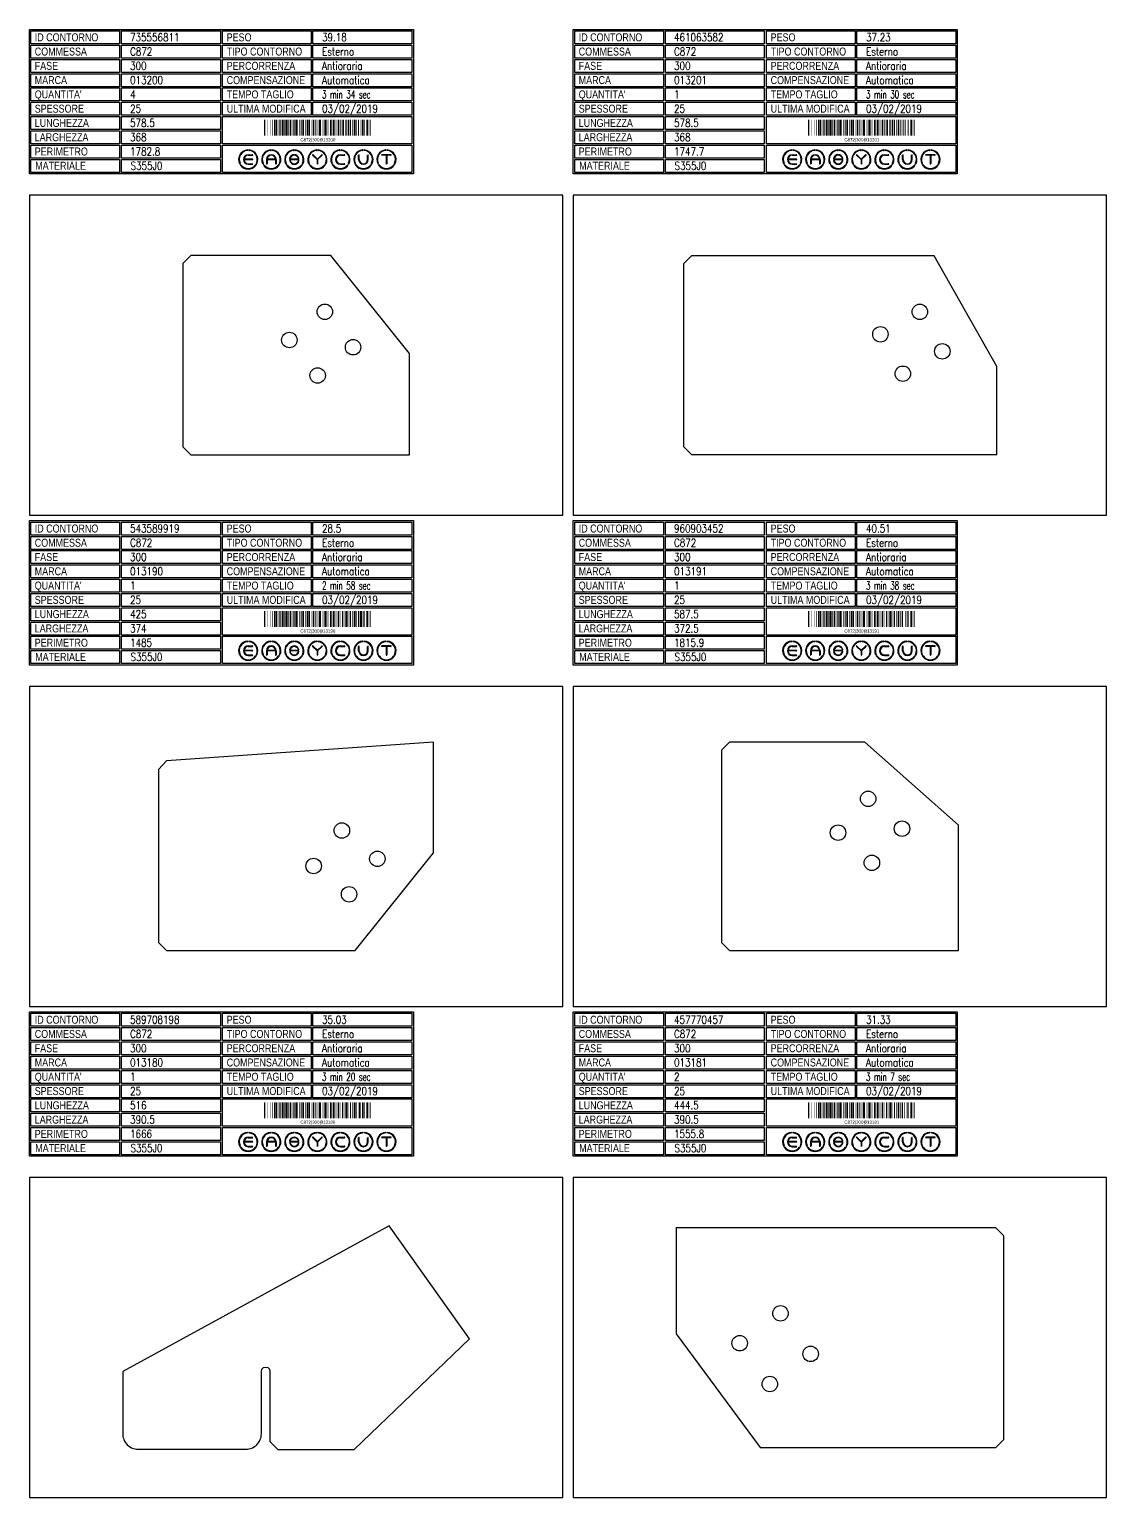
# Model space of a CAD drawing. Header units: millimetres. Extents: x 10000 to 53102, y 10000 to 35064.
# Drawn here: x 13060 to 15080, y 23412 to 26165 of the extents above; entities that cross this region are included whole.
import ezdxf
from ezdxf.enums import TextEntityAlignment as Align

# ---------------------------------------------------------------- set-up
doc = ezdxf.new("R2010")
doc.units = ezdxf.units.MM
doc.styles.add('EasyCutStyle', font='romans.shx', dxfattribs={"width": 0.8})
doc.styles.add('EasyCutStyle1', font='arial.ttf', dxfattribs={"width": 0.8})

# ---------------------------------------------------------------- blocks, each defined once
blk = doc.blocks.new('BlockShape01')
at = {"color": 253}
blk.add_lwpolyline([(0, 0), (720, 0), (720, -271), (0, -271)], close=True, dxfattribs=at)
at = {"color": 2}
for points in [[(3, -2.9), (169.3, -2.9), (169.3, -27.3), (3, -27.3)], [(3, -2.9), (169.3, -2.9), (169.3, -27.3), (3, -27.3)], [(361.9, -2.9), (528.3, -2.9), (528.3, -27.3), (361.9, -27.3)], [(3, -29.6), (169.3, -29.6), (169.3, -54), (3, -54)], [(361.9, -29.6), (528.3, -29.6), (528.3, -54), (361.9, -54)], [(3, -56.4), (169.3, -56.4), (169.3, -80.8), (3, -80.8)], [(361.9, -56.4), (528.3, -56.4), (528.3, -80.8), (361.9, -80.8)], [(3, -83.1), (169.3, -83.1), (169.3, -107.6), (3, -107.6)], [(3, -109.9), (169.3, -109.9), (169.3, -134.3), (3, -134.3)], [(361.9, -83.1), (528.3, -83.1), (528.3, -107.6), (361.9, -107.6)], [(361.9, -109.9), (528.3, -109.9), (528.3, -134.3), (361.9, -134.3)], [(3, -136.7), (169.3, -136.7), (169.3, -161.1), (3, -161.1)], [(361.9, -136.7), (528.3, -136.7), (528.3, -161.1), (361.9, -161.1)], [(3, -163.4), (169.3, -163.4), (169.3, -187.9), (3, -187.9)], [(3, -190.2), (169.3, -190.2), (169.3, -214.6), (3, -214.6)], [(3, -217), (169.3, -217), (169.3, -241.4), (3, -241.4)], [(3, -243.7), (169.3, -243.7), (169.3, -268.1), (3, -268.1)]]:
    blk.add_lwpolyline(points, close=True, dxfattribs=at)
at = {"color": 1}
for points in [[(172.7, -2.9), (358.1, -2.9), (358.1, -27.3), (172.7, -27.3)], [(531.6, -2.9), (717, -2.9), (717, -27.3), (531.6, -27.3)], [(172.7, -29.6), (358.1, -29.6), (358.1, -54), (172.7, -54)], [(531.6, -29.6), (717, -29.6), (717, -54), (531.6, -54)], [(172.7, -56.4), (358.1, -56.4), (358.1, -80.8), (172.7, -80.8)], [(531.6, -56.4), (717, -56.4), (717, -80.8), (531.6, -80.8)], [(172.7, -83.1), (358.1, -83.1), (358.1, -107.6), (172.7, -107.6)], [(172.7, -109.9), (358.1, -109.9), (358.1, -134.3), (172.7, -134.3)], [(531.6, -83.1), (717, -83.1), (717, -107.6), (531.6, -107.6)], [(531.6, -109.9), (717, -109.9), (717, -134.3), (531.6, -134.3)], [(172.7, -136.7), (358.1, -136.7), (358.1, -161.1), (172.7, -161.1)], [(531.6, -136.7), (717, -136.7), (717, -161.1), (531.6, -161.1)], [(172.7, -163.4), (358.1, -163.4), (358.1, -187.9), (172.7, -187.9)], [(361.9, -163.4), (717, -163.4), (717, -214.6), (361.9, -214.6)], [(172.7, -190.2), (358.1, -190.2), (358.1, -214.6), (172.7, -214.6)], [(172.7, -217), (358.1, -217), (358.1, -241.4), (172.7, -241.4)], [(361.9, -217), (717, -217), (717, -268.1), (361.9, -268.1)], [(172.7, -243.7), (358.1, -243.7), (358.1, -268.1), (172.7, -268.1)]]:
    blk.add_lwpolyline(points, close=True, dxfattribs=at)
at = {"color": 161, "style": 'EasyCutStyle1', "width": 0.8}
for s, p in [('ID CONTORNO', (10.1, -22.4)), ('PESO', (370, -22.4)), ('COMMESSA', (10.1, -49.1)), ('TIPO CONTORNO', (370, -49.1)), ('FASE', (10.1, -75.9)), ('PERCORRENZA', (370, -75.9)), ('MARCA', (10.1, -102.6)), ('COMPENSAZIONE', (370, -102.6)), ("QUANTITA'", (10.1, -129.4)), ('TEMPO TAGLIO', (370, -129.4)), ('SPESSORE', (10.1, -156.2)), ('ULTIMA MODIFICA', (370, -156.2)), ('LUNGHEZZA', (10.1, -182.9)), ('LARGHEZZA', (10.1, -209.7)), ('PERIMETRO', (10.1, -236.5)), ('MATERIALE', (11, -263.2))]:
    blk.add_text(s, height=15, dxfattribs=at).set_placement(p)
at = {"style": 'EasyCutStyle'}
for tag, p, width in [('IDSHAPE', (188.9, -22.4), 0.8), ('WEIGTHSHAPE', (548.8, -22.4), 0.8), ('ORDERSHAPE', (188.9, -49.1), 0.8), ('TYPESHAPE', (548.8, -49.1), 0.8), ('PHASESHAPE', (188.9, -75.9), 0.8), ('JOUSHAPE', (548.8, -75.9), 0.8), ('MKSHAPE', (188.9, -102.6), 0.8), ('COMPSHAPE', (548.8, -102.6), 0.8), ('QTASHAPE', (188.9, -129.4), 0.8), ('TIMECUTSHAPE', (548.8, -129.4), 0.65), ('TKSHAPE', (188.9, -156.2), 0.8), ('LASTMODIFYSHAPE', (548.8, -156.2), 0.8), ('LENGTHSHAPE', (188.9, -182.9), 0.8), ('HEIGHTSHAPE', (188.9, -209.7), 0.8), ('PERIMETERSHAPE', (188.9, -236.5), 0.8), ('MATSHAPE', (189.8, -263.2), 0.8)]:
    blk.add_attdef(tag, p, '', height=15, dxfattribs=dict(at, width=width))
blk = doc.blocks.new('Logo')
for color, points in [(140, [(-144.9, -7.2, -1), (-145.9, -7.6, -0.520567), (-131.2, 17.9, -1), (-131.1, 16.9, 0.520567)]), (256, [(-121.7, 0.5), (-137.5, 0.5, -0.394366), (-129.6, 7.9), (-121.7, 7.9, 1), (-121.7, 9), (-129.6, 9, 1), (-129.6, -9), (-121.7, -9, 1), (-121.7, -7.9), (-129.6, -7.9, -0.394366), (-137.5, -0.5), (-121.7, -0.5, 1)]), (140, [(-114.3, -7.2, 1), (-113.3, -7.6, 0.520567), (-128, 17.9, 0.916853), (-128.2, 16.9, 0.043377), (-128.1, 16.9, -0.520567)]), (140, [(-101.7, -7.2, -1), (-102.7, -7.6, -0.520567), (-88, 17.9, -1), (-87.9, 16.9, 0.520567)]), (140, [(-71.1, -7.2, 1), (-70.1, -7.6, 0.520567), (-84.8, 17.9, 1), (-84.9, 16.9, -0.520567)]), (140, [(-58.5, -7.2, -1), (-59.5, -7.6, -0.520567), (-44.8, 17.9, -1), (-44.7, 16.9, 0.520567)]), (256, [(-36.6, -0.5, -0.486114), (-35.5, -1.9, -0.776377), (-50.9, -2, 1), (-51.9, -2.3, 0.776377), (-34.5, -2.1, 0.486114), (-36.6, 0.5), (-49.8, 0.5, -0.486114), (-50.9, 1.9, -0.776377), (-35.5, 2, 1), (-34.5, 2.3, 0.776377), (-51.9, 2.1, 0.486114), (-49.8, -0.5)]), (140, [(-27.9, -7.2, 1), (-26.9, -7.6, 0.520567), (-41.6, 17.9, 1), (-41.7, 16.9, -0.520567)]), (140, [(-15.3, -7.2, -1), (-16.3, -7.6, -0.520567), (-1.6, 17.9, -1), (-1.5, 16.9, 0.520567)]), (256, [(0, 0.8), (-8.1, 8.8, 1), (-8.8, 8.1), (-0.5, -0.2), (-0.5, -7.9, 1), (0.5, -7.9), (0.5, -0.2), (8.8, 8.1, 1), (8.1, 8.8)]), (140, [(15.3, -7.2, 1), (16.3, -7.6, 0.520567), (1.6, 17.9, 1), (1.5, 16.9, -0.520567)]), (140, [(27.9, -7.2, -1), (26.9, -7.6, -0.520567), (41.6, 17.9, -1), (41.7, 16.9, 0.520567)]), (256, [(43.2, -9), (51.1, -9, 1), (51.1, -7.9), (43.2, -7.9, -1), (43.2, 7.9), (51.1, 7.9, 1), (51.1, 9), (43.2, 9, 1)]), (140, [(58.5, -7.2, 1), (59.5, -7.6, 0.520567), (44.8, 17.9, 1), (44.7, 16.9, -0.520567)]), (140, [(71.1, -7.2, -1), (70.1, -7.6, -0.520567), (84.8, 17.9, -1), (84.9, 16.9, 0.520567)]), (256, [(78.5, 0), (78.5, 7.9, 1), (77.4, 7.9), (77.4, 0, 1), (95.4, 0), (95.4, 7.9, 1), (94.3, 7.9), (94.3, 0, -1)]), (140, [(101.7, -7.2, 1), (102.7, -7.6, 0.520567), (88, 17.9, 1), (87.9, 16.9, -0.520567)]), (140, [(114.3, -7.2, -1), (113.3, -7.6, -0.520567), (128, 17.9, -1), (128.1, 16.9, 0.520567)]), (256, [(121.1, 9, 1), (121.1, 7.9), (129.1, 7.9), (129.1, -7.9, 1), (130.1, -7.9), (130.1, 7.9), (138.1, 7.9, 1), (138.1, 9)]), (140, [(144.9, -7.2, 1), (145.9, -7.6, 0.520567), (131.2, 17.9, 1), (131.1, 16.9, -0.520567)]), (140, [(-114.9, -10.3, 1), (-115.7, -9.7, -0.520567), (-143.5, -9.7, 1), (-144.3, -10.3, 0.520567)]), (140, [(-71.7, -10.3, 1), (-72.5, -9.7, -0.520567), (-100.3, -9.7, 1), (-101.1, -10.3, 0.520567)]), (140, [(-28.5, -10.3, 1), (-29.3, -9.7, -0.520567), (-57.1, -9.7, 1), (-57.9, -10.3, 0.520567)]), (140, [(14.7, -10.3, 1), (13.9, -9.7, -0.520567), (-13.9, -9.7, 1), (-14.7, -10.3, 0.520567)]), (140, [(57.9, -10.3, 1), (57.1, -9.7, -0.520567), (29.3, -9.7, 1), (28.5, -10.3, 0.520567)]), (140, [(101.1, -10.3, 1), (100.3, -9.7, -0.520567), (72.5, -9.7, 1), (71.7, -10.3, 0.520567)]), (140, [(144.3, -10.3, 1), (143.5, -9.7, -0.520567), (115.7, -9.7, 1), (114.9, -10.3, 0.520567)])]:
    blk.add_hatch(color=color).paths.add_polyline_path(points)
h = blk.add_hatch(color=256)
h.paths.add_polyline_path([(-78.5, -0.5), (-78.5, -7.9, 1), (-77.4, -7.9), (-77.4, 0, 1), (-95.4, 0), (-95.4, -7.9, 1), (-94.3, -7.9), (-94.3, -0.5)])
h.paths.add_polyline_path([(-94.3, 0.5, -0.933992), (-78.5, 0.5)], flags=16)
for p, q in [((-121.7, 0.5), (-137.5, 0.5)), ((-129.6, 9), (-121.7, 9)), ((-129.6, 7.9), (-121.7, 7.9)), ((-95.4, 0), (-95.4, -7.9)), ((-78.5, 0.5), (-94.3, 0.5)), ((-77.4, 0), (-77.4, -7.9)), ((-36.6, 0.5), (-49.8, 0.5)), ((-0.5, -0.2), (-8.8, 8.1)), ((0, 0.8), (-8.1, 8.8)), ((0, 0.8), (8.1, 8.8)), ((0.5, -0.2), (8.8, 8.1)), ((43.2, 9), (51.1, 9)), ((43.2, 7.9), (51.1, 7.9)), ((77.4, 0), (77.4, 7.9)), ((78.5, 0), (78.5, 7.9)), ((94.3, 0), (94.3, 7.9)), ((95.4, 0), (95.4, 7.9)), ((138.1, 9), (121.1, 9)), ((129.1, 7.9), (121.1, 7.9)), ((129.1, 7.9), (129.1, -7.9)), ((130.1, 7.9), (130.1, -7.9)), ((138.1, 7.9), (130.1, 7.9)), ((-121.7, -0.5), (-137.5, -0.5)), ((-129.6, -7.9), (-121.7, -7.9)), ((-129.6, -9), (-121.7, -9)), ((-94.3, -0.5), (-94.3, -7.9)), ((-78.5, -0.5), (-94.3, -0.5)), ((-78.5, -0.5), (-78.5, -7.9)), ((-36.6, -0.5), (-49.8, -0.5)), ((-0.5, -0.2), (-0.5, -7.9)), ((0.5, -0.2), (0.5, -7.9)), ((43.2, -7.9), (51.1, -7.9)), ((43.2, -9), (51.1, -9))]:
    blk.add_line(p, q)
at = {"color": 140}
for centre, radius, start, end in [((-129.6, 0), 18, 95, 205), ((-129.6, 0), 16.9, 95, 205), ((-131.1, 17.4), 0.54, 275, 95), ((-128.1, 17.4), 0.54, 85, 265), ((-129.6, 0), 16.9, 335, 85), ((-129.6, 0), 18, 335, 85), ((-86.4, 0), 18, 95, 205), ((-86.4, 0), 16.9, 95, 205), ((-87.9, 17.4), 0.54, 275, 95), ((-84.9, 17.4), 0.54, 85, 265), ((-86.4, 0), 16.9, 335, 85), ((-86.4, 0), 18, 335, 85), ((-43.2, 0), 18, 95, 205), ((-43.2, 0), 16.9, 95, 205), ((-44.7, 17.4), 0.54, 275, 95), ((-41.7, 17.4), 0.54, 85, 265), ((-43.2, 0), 16.9, 335, 85), ((-43.2, 0), 18, 335, 85), ((0, 0), 18, 95, 205), ((0, 0), 16.9, 95, 205), ((-1.5, 17.4), 0.54, 275, 95), ((1.5, 17.4), 0.54, 85, 265), ((0, 0), 16.9, 335, 85), ((0, 0), 18, 335, 85), ((43.2, 0), 18, 95, 205), ((43.2, 0), 16.9, 95, 205), ((41.7, 17.4), 0.54, 275, 95), ((44.7, 17.4), 0.54, 85, 265), ((43.2, 0), 16.9, 335, 85), ((43.2, 0), 18, 335, 85), ((86.4, 0), 18, 95, 205), ((86.4, 0), 16.9, 95, 205), ((84.9, 17.4), 0.54, 275, 95), ((87.9, 17.4), 0.54, 85, 265), ((86.4, 0), 16.9, 335, 85), ((86.4, 0), 18, 335, 85), ((129.6, 0), 18, 95, 205), ((129.6, 0), 16.9, 95, 205), ((128.1, 17.4), 0.54, 275, 95), ((131.1, 17.4), 0.54, 85, 265), ((129.6, 0), 16.9, 335, 85), ((129.6, 0), 18, 335, 85), ((-145.4, -7.4), 0.54, 205, 25), ((-143.9, -10), 0.54, 35, 215), ((-129.6, 0), 18, 215, 325), ((-129.6, 0), 16.9, 215, 325), ((-115.3, -10), 0.54, 325, 145), ((-113.8, -7.4), 0.54, 155, 335), ((-102.2, -7.4), 0.54, 205, 25), ((-100.7, -10), 0.54, 35, 215), ((-86.4, 0), 18, 215, 325), ((-86.4, 0), 16.9, 215, 325), ((-72.1, -10), 0.54, 325, 145), ((-70.6, -7.4), 0.54, 155, 335), ((-59, -7.4), 0.54, 205, 25), ((-57.5, -10), 0.54, 35, 215), ((-43.2, 0), 18, 215, 325), ((-43.2, 0), 16.9, 215, 325), ((-28.9, -10), 0.54, 325, 145), ((-27.4, -7.4), 0.54, 155, 335), ((-15.8, -7.4), 0.54, 205, 25), ((-14.3, -10), 0.54, 35, 215), ((0, 0), 18, 215, 325), ((0, 0), 16.9, 215, 325), ((14.3, -10), 0.54, 325, 145), ((15.8, -7.4), 0.54, 155, 335), ((27.4, -7.4), 0.54, 205, 25), ((28.9, -10), 0.54, 35, 215), ((43.2, 0), 18, 215, 325), ((43.2, 0), 16.9, 215, 325), ((57.5, -10), 0.54, 325, 145), ((59, -7.4), 0.54, 155, 335), ((70.6, -7.4), 0.54, 205, 25), ((72.1, -10), 0.54, 35, 215), ((86.4, 0), 18, 215, 325), ((86.4, 0), 16.9, 215, 325), ((100.7, -10), 0.54, 325, 145), ((102.2, -7.4), 0.54, 155, 335), ((113.8, -7.4), 0.54, 205, 25), ((115.3, -10), 0.54, 35, 215), ((129.6, 0), 18, 215, 325), ((129.6, 0), 16.9, 215, 325), ((143.9, -10), 0.54, 325, 145), ((145.4, -7.4), 0.54, 155, 335)]:
    blk.add_arc(centre, radius, start, end, dxfattribs=at)
for centre, radius, start, end in [((-129.6, 0), 9, 90, 270), ((-129.6, 0), 7.92, 90, 176.0904), ((-121.7, 8.5), 0.54, 270, 90), ((-121.7, 0), 0.54, 270, 90), ((-86.4, 0), 9, 0, 180), ((-86.4, 0), 7.92, 3.9096, 176.0904), ((-49.8, 1.6), 2.16, 166.2998, 270), ((-43.2, 0), 9, 15, 166.2998), ((-43.2, 0), 7.92, 15, 166.2998), ((-49.8, 1.6), 1.08, 166.2998, 270), ((-36.6, -1.6), 2.16, 346.2998, 90), ((-35, 2.2), 0.54, 195, 15), ((-8.5, 8.5), 0.54, 45, 225), ((8.5, 8.5), 0.54, 315, 135), ((43.2, 0), 9, 90, 270), ((43.2, 0), 7.92, 90, 270), ((51.1, 8.5), 0.54, 270, 90), ((77.9, 7.9), 0.54, 0, 180), ((86.4, 0), 9, 180, 0), ((86.4, 0), 7.92, 180, 0), ((94.9, 7.9), 0.54, 0, 180), ((121.1, 8.5), 0.54, 90, 270), ((138.1, 8.5), 0.54, 270, 90), ((-129.6, 0), 7.92, 183.9096, 270), ((-121.7, -8.5), 0.54, 270, 90), ((-94.9, -7.9), 0.54, 180, 0), ((-77.9, -7.9), 0.54, 180, 0), ((-51.4, -2.2), 0.54, 15, 195), ((-43.2, 0), 9, 195, 346.2998), ((-43.2, 0), 7.92, 195, 346.2998), ((-36.6, -1.6), 1.08, 346.2998, 90), ((0, -7.9), 0.54, 180, 0), ((51.1, -8.5), 0.54, 270, 90), ((129.6, -7.9), 0.54, 180, 0)]:
    blk.add_arc(centre, radius, start, end)
blk = doc.blocks.new('589708198_128', base_point=(298, -324.75))
at = {"linetype": 'Continuous'}
for points, const_width in [([(299, -324.75), (299, -294.75)], 2), ([(301.5, -324.75), (301.5, -294.75)], 1), ([(304.5, -324.75), (304.5, -294.75)], 1), ([(309.5, -324.75), (309.5, -294.75)], 1), ([(313.5, -324.75), (313.5, -294.75)], 1), ([(318, -324.75), (318, -294.75)], 2), ([(321.5, -324.75), (321.5, -294.75)], 3), ([(324.5, -324.75), (324.5, -294.75)], 1), ([(328, -324.75), (328, -294.75)], 2), ([(332.5, -324.75), (332.5, -294.75)], 3), ([(336, -324.75), (336, -294.75)], 2), ([(339.5, -324.75), (339.5, -294.75)], 3), ([(343, -324.75), (343, -294.75)], 2), ([(347.5, -324.75), (347.5, -294.75)], 3), ([(351.5, -324.75), (351.5, -294.75)], 1), ([(353.5, -324.75), (353.5, -294.75)], 1), ([(355.5, -324.75), (355.5, -294.75)], 1), ([(359, -324.75), (359, -294.75)], 4), ([(365, -324.75), (365, -294.75)], 2), ([(368.5, -324.75), (368.5, -294.75)], 1), ([(371.5, -324.75), (371.5, -294.75)], 3), ([(375.5, -324.75), (375.5, -294.75)], 1), ([(379.5, -324.75), (379.5, -294.75)], 3), ([(383, -324.75), (383, -294.75)], 2), ([(386.5, -324.75), (386.5, -294.75)], 1), ([(390.5, -324.75), (390.5, -294.75)], 3), ([(394, -324.75), (394, -294.75)], 2), ([(397.5, -324.75), (397.5, -294.75)], 1), ([(399.5, -324.75), (399.5, -294.75)], 1), ([(403, -324.75), (403, -294.75)], 4), ([(408.5, -324.75), (408.5, -294.75)], 1), ([(412.5, -324.75), (412.5, -294.75)], 3), ([(416, -324.75), (416, -294.75)], 2), ([(419.5, -324.75), (419.5, -294.75)], 1), ([(423.5, -324.75), (423.5, -294.75)], 3), ([(428, -324.75), (428, -294.75)], 2), ([(431, -324.75), (431, -294.75)], 2), ([(434.5, -324.75), (434.5, -294.75)], 1), ([(437.5, -324.75), (437.5, -294.75)], 3), ([(441.5, -324.75), (441.5, -294.75)], 1), ([(445.5, -324.75), (445.5, -294.75)], 3), ([(450, -324.75), (450, -294.75)], 2), ([(453.5, -324.75), (453.5, -294.75)], 3), ([(456.5, -324.75), (456.5, -294.75)], 1), ([(460, -324.75), (460, -294.75)], 2), ([(463.5, -324.75), (463.5, -294.75)], 1), ([(467.5, -324.75), (467.5, -294.75)], 3), ([(471, -324.75), (471, -294.75)], 2), ([(474.5, -324.75), (474.5, -294.75)], 1), ([(477.5, -324.75), (477.5, -294.75)], 3), ([(483, -324.75), (483, -294.75)], 2), ([(486, -324.75), (486, -294.75)], 2), ([(491.5, -324.75), (491.5, -294.75)], 3), ([(494.5, -324.75), (494.5, -294.75)], 1), ([(497, -324.75), (497, -294.75)], 2)]:
    blk.add_lwpolyline(points, dxfattribs=dict(at, const_width=const_width))
blk.add_text('C872|300|013180', height=6).set_placement((399, -335.25), align=Align.CENTER)
blk = doc.blocks.new('457770457_128', base_point=(262.25, -324.75))
at = {"linetype": 'Continuous'}
for points, const_width in [([(263.25, -324.75), (263.25, -294.75)], 2), ([(265.75, -324.75), (265.75, -294.75)], 1), ([(268.75, -324.75), (268.75, -294.75)], 1), ([(273.75, -324.75), (273.75, -294.75)], 1), ([(277.75, -324.75), (277.75, -294.75)], 1), ([(282.25, -324.75), (282.25, -294.75)], 2), ([(285.75, -324.75), (285.75, -294.75)], 3), ([(288.75, -324.75), (288.75, -294.75)], 1), ([(292.25, -324.75), (292.25, -294.75)], 2), ([(296.75, -324.75), (296.75, -294.75)], 3), ([(300.25, -324.75), (300.25, -294.75)], 2), ([(303.75, -324.75), (303.75, -294.75)], 3), ([(307.25, -324.75), (307.25, -294.75)], 2), ([(311.75, -324.75), (311.75, -294.75)], 3), ([(315.75, -324.75), (315.75, -294.75)], 1), ([(317.75, -324.75), (317.75, -294.75)], 1), ([(319.75, -324.75), (319.75, -294.75)], 1), ([(323.25, -324.75), (323.25, -294.75)], 4), ([(329.25, -324.75), (329.25, -294.75)], 2), ([(332.75, -324.75), (332.75, -294.75)], 1), ([(335.75, -324.75), (335.75, -294.75)], 3), ([(339.75, -324.75), (339.75, -294.75)], 1), ([(343.75, -324.75), (343.75, -294.75)], 3), ([(347.25, -324.75), (347.25, -294.75)], 2), ([(350.75, -324.75), (350.75, -294.75)], 1), ([(354.75, -324.75), (354.75, -294.75)], 3), ([(358.25, -324.75), (358.25, -294.75)], 2), ([(361.75, -324.75), (361.75, -294.75)], 1), ([(363.75, -324.75), (363.75, -294.75)], 1), ([(367.25, -324.75), (367.25, -294.75)], 4), ([(372.75, -324.75), (372.75, -294.75)], 1), ([(376.75, -324.75), (376.75, -294.75)], 3), ([(380.25, -324.75), (380.25, -294.75)], 2), ([(383.75, -324.75), (383.75, -294.75)], 1), ([(387.75, -324.75), (387.75, -294.75)], 3), ([(392.25, -324.75), (392.25, -294.75)], 2), ([(395.25, -324.75), (395.25, -294.75)], 2), ([(398.75, -324.75), (398.75, -294.75)], 1), ([(401.75, -324.75), (401.75, -294.75)], 3), ([(405.75, -324.75), (405.75, -294.75)], 1), ([(409.75, -324.75), (409.75, -294.75)], 3), ([(414.25, -324.75), (414.25, -294.75)], 2), ([(417.75, -324.75), (417.75, -294.75)], 3), ([(420.75, -324.75), (420.75, -294.75)], 1), ([(424.25, -324.75), (424.25, -294.75)], 2), ([(427.75, -324.75), (427.75, -294.75)], 1), ([(431.75, -324.75), (431.75, -294.75)], 3), ([(436.25, -324.75), (436.25, -294.75)], 2), ([(439.25, -324.75), (439.25, -294.75)], 2), ([(442.75, -324.75), (442.75, -294.75)], 1), ([(447.75, -324.75), (447.75, -294.75)], 1), ([(450.25, -324.75), (450.25, -294.75)], 2), ([(455.75, -324.75), (455.75, -294.75)], 3), ([(458.75, -324.75), (458.75, -294.75)], 1), ([(461.25, -324.75), (461.25, -294.75)], 2)]:
    blk.add_lwpolyline(points, dxfattribs=dict(at, const_width=const_width))
blk.add_text('C872|300|013181', height=6).set_placement((363.25, -335.25), align=Align.CENTER)
blk = doc.blocks.new('543589919_128', base_point=(252.5, -333))
at = {"linetype": 'Continuous'}
for points, const_width in [([(253.5, -333), (253.5, -303)], 2), ([(256, -333), (256, -303)], 1), ([(259, -333), (259, -303)], 1), ([(264, -333), (264, -303)], 1), ([(268, -333), (268, -303)], 1), ([(272.5, -333), (272.5, -303)], 2), ([(276, -333), (276, -303)], 3), ([(279, -333), (279, -303)], 1), ([(282.5, -333), (282.5, -303)], 2), ([(287, -333), (287, -303)], 3), ([(290.5, -333), (290.5, -303)], 2), ([(294, -333), (294, -303)], 3), ([(297.5, -333), (297.5, -303)], 2), ([(302, -333), (302, -303)], 3), ([(306, -333), (306, -303)], 1), ([(308, -333), (308, -303)], 1), ([(310, -333), (310, -303)], 1), ([(313.5, -333), (313.5, -303)], 4), ([(319.5, -333), (319.5, -303)], 2), ([(323, -333), (323, -303)], 1), ([(326, -333), (326, -303)], 3), ([(330, -333), (330, -303)], 1), ([(334, -333), (334, -303)], 3), ([(337.5, -333), (337.5, -303)], 2), ([(341, -333), (341, -303)], 1), ([(345, -333), (345, -303)], 3), ([(348.5, -333), (348.5, -303)], 2), ([(352, -333), (352, -303)], 1), ([(354, -333), (354, -303)], 1), ([(357.5, -333), (357.5, -303)], 4), ([(363, -333), (363, -303)], 1), ([(367, -333), (367, -303)], 3), ([(370.5, -333), (370.5, -303)], 2), ([(374, -333), (374, -303)], 1), ([(378, -333), (378, -303)], 3), ([(382.5, -333), (382.5, -303)], 2), ([(385.5, -333), (385.5, -303)], 2), ([(389, -333), (389, -303)], 1), ([(392, -333), (392, -303)], 3), ([(396, -333), (396, -303)], 1), ([(400, -333), (400, -303)], 3), ([(404.5, -333), (404.5, -303)], 2), ([(408, -333), (408, -303)], 3), ([(412, -333), (412, -303)], 1), ([(414.5, -333), (414.5, -303)], 2), ([(418, -333), (418, -303)], 1), ([(422, -333), (422, -303)], 3), ([(425.5, -333), (425.5, -303)], 2), ([(430, -333), (430, -303)], 3), ([(434.5, -333), (434.5, -303)], 4), ([(438, -333), (438, -303)], 1), ([(440.5, -333), (440.5, -303)], 2), ([(446, -333), (446, -303)], 3), ([(449, -333), (449, -303)], 1), ([(451.5, -333), (451.5, -303)], 2)]:
    blk.add_lwpolyline(points, dxfattribs=dict(at, const_width=const_width))
blk.add_text('C872|300|013190', height=6).set_placement((353.5, -343.5), align=Align.CENTER)
blk = doc.blocks.new('960903452_128', base_point=(333.75, -333.75))
at = {"linetype": 'Continuous'}
for points, const_width in [([(334.75, -333.75), (334.75, -303.75)], 2), ([(353.75, -333.75), (353.75, -303.75)], 2), ([(357.25, -333.75), (357.25, -303.75)], 3), ([(363.75, -333.75), (363.75, -303.75)], 2), ([(368.25, -333.75), (368.25, -303.75)], 3), ([(371.75, -333.75), (371.75, -303.75)], 2), ([(375.25, -333.75), (375.25, -303.75)], 3), ([(378.75, -333.75), (378.75, -303.75)], 2), ([(383.25, -333.75), (383.25, -303.75)], 3), ([(394.75, -333.75), (394.75, -303.75)], 4), ([(400.75, -333.75), (400.75, -303.75)], 2), ([(407.25, -333.75), (407.25, -303.75)], 3), ([(415.25, -333.75), (415.25, -303.75)], 3), ([(418.75, -333.75), (418.75, -303.75)], 2), ([(426.25, -333.75), (426.25, -303.75)], 3), ([(429.75, -333.75), (429.75, -303.75)], 2), ([(438.75, -333.75), (438.75, -303.75)], 4), ([(448.25, -333.75), (448.25, -303.75)], 3), ([(451.75, -333.75), (451.75, -303.75)], 2), ([(459.25, -333.75), (459.25, -303.75)], 3), ([(463.75, -333.75), (463.75, -303.75)], 2), ([(466.75, -333.75), (466.75, -303.75)], 2), ([(473.25, -333.75), (473.25, -303.75)], 3), ([(481.25, -333.75), (481.25, -303.75)], 3), ([(485.75, -333.75), (485.75, -303.75)], 2), ([(489.25, -333.75), (489.25, -303.75)], 3), ([(495.75, -333.75), (495.75, -303.75)], 2), ([(503.25, -333.75), (503.25, -303.75)], 3), ([(507.75, -333.75), (507.75, -303.75)], 2), ([(510.75, -333.75), (510.75, -303.75)], 2), ([(521.75, -333.75), (521.75, -303.75)], 2), ([(527.25, -333.75), (527.25, -303.75)], 3), ([(532.75, -333.75), (532.75, -303.75)], 2), ([(337.25, -333.75), (337.25, -303.75)], 1), ([(340.25, -333.75), (340.25, -303.75)], 1), ([(345.25, -333.75), (345.25, -303.75)], 1), ([(349.25, -333.75), (349.25, -303.75)], 1), ([(360.25, -333.75), (360.25, -303.75)], 1), ([(387.25, -333.75), (387.25, -303.75)], 1), ([(389.25, -333.75), (389.25, -303.75)], 1), ([(391.25, -333.75), (391.25, -303.75)], 1), ([(404.25, -333.75), (404.25, -303.75)], 1), ([(411.25, -333.75), (411.25, -303.75)], 1), ([(422.25, -333.75), (422.25, -303.75)], 1), ([(433.25, -333.75), (433.25, -303.75)], 1), ([(435.25, -333.75), (435.25, -303.75)], 1), ([(444.25, -333.75), (444.25, -303.75)], 1), ([(455.25, -333.75), (455.25, -303.75)], 1), ([(470.25, -333.75), (470.25, -303.75)], 1), ([(477.25, -333.75), (477.25, -303.75)], 1), ([(493.25, -333.75), (493.25, -303.75)], 1), ([(499.25, -333.75), (499.25, -303.75)], 1), ([(516.25, -333.75), (516.25, -303.75)], 1), ([(519.25, -333.75), (519.25, -303.75)], 1), ([(530.25, -333.75), (530.25, -303.75)], 1)]:
    blk.add_lwpolyline(points, dxfattribs=dict(at, const_width=const_width))
blk.add_text('C872|300|013191', height=6).set_placement((434.75, -344.25), align=Align.CENTER)
blk = doc.blocks.new('735556811_128', base_point=(329.25, -336))
at = {"linetype": 'Continuous'}
for points, const_width in [([(330.25, -336), (330.25, -306)], 2), ([(332.75, -336), (332.75, -306)], 1), ([(335.75, -336), (335.75, -306)], 1), ([(340.75, -336), (340.75, -306)], 1), ([(344.75, -336), (344.75, -306)], 1), ([(349.25, -336), (349.25, -306)], 2), ([(352.75, -336), (352.75, -306)], 3), ([(355.75, -336), (355.75, -306)], 1), ([(359.25, -336), (359.25, -306)], 2), ([(363.75, -336), (363.75, -306)], 3), ([(367.25, -336), (367.25, -306)], 2), ([(370.75, -336), (370.75, -306)], 3), ([(374.25, -336), (374.25, -306)], 2), ([(378.75, -336), (378.75, -306)], 3), ([(382.75, -336), (382.75, -306)], 1), ([(384.75, -336), (384.75, -306)], 1), ([(386.75, -336), (386.75, -306)], 1), ([(390.25, -336), (390.25, -306)], 4), ([(396.25, -336), (396.25, -306)], 2), ([(399.75, -336), (399.75, -306)], 1), ([(402.75, -336), (402.75, -306)], 3), ([(406.75, -336), (406.75, -306)], 1), ([(410.75, -336), (410.75, -306)], 3), ([(414.25, -336), (414.25, -306)], 2), ([(417.75, -336), (417.75, -306)], 1), ([(421.75, -336), (421.75, -306)], 3), ([(425.25, -336), (425.25, -306)], 2), ([(428.75, -336), (428.75, -306)], 1), ([(430.75, -336), (430.75, -306)], 1), ([(434.25, -336), (434.25, -306)], 4), ([(439.75, -336), (439.75, -306)], 1), ([(443.75, -336), (443.75, -306)], 3), ([(447.25, -336), (447.25, -306)], 2), ([(450.75, -336), (450.75, -306)], 1), ([(454.75, -336), (454.75, -306)], 3), ([(459.25, -336), (459.25, -306)], 2), ([(462.25, -336), (462.25, -306)], 2), ([(465.75, -336), (465.75, -306)], 1), ([(468.75, -336), (468.75, -306)], 3), ([(473.25, -336), (473.25, -306)], 2), ([(477.75, -336), (477.75, -306)], 3), ([(481.75, -336), (481.75, -306)], 1), ([(483.75, -336), (483.75, -306)], 1), ([(487.75, -336), (487.75, -306)], 3), ([(491.25, -336), (491.25, -306)], 2), ([(494.75, -336), (494.75, -306)], 1), ([(498.75, -336), (498.75, -306)], 3), ([(502.25, -336), (502.25, -306)], 2), ([(506.25, -336), (506.25, -306)], 2), ([(510.75, -336), (510.75, -306)], 1), ([(513.75, -336), (513.75, -306)], 3), ([(517.25, -336), (517.25, -306)], 2), ([(522.75, -336), (522.75, -306)], 3), ([(525.75, -336), (525.75, -306)], 1), ([(528.25, -336), (528.25, -306)], 2)]:
    blk.add_lwpolyline(points, dxfattribs=dict(at, const_width=const_width))
blk.add_text('C872|300|013200', height=6).set_placement((430.25, -346.5), align=Align.CENTER)
blk = doc.blocks.new('461063582_128', base_point=(329.25, -336))
at = {"linetype": 'Continuous'}
for points, const_width in [([(330.25, -336), (330.25, -306)], 2), ([(332.75, -336), (332.75, -306)], 1), ([(335.75, -336), (335.75, -306)], 1), ([(340.75, -336), (340.75, -306)], 1), ([(344.75, -336), (344.75, -306)], 1), ([(349.25, -336), (349.25, -306)], 2), ([(352.75, -336), (352.75, -306)], 3), ([(355.75, -336), (355.75, -306)], 1), ([(359.25, -336), (359.25, -306)], 2), ([(363.75, -336), (363.75, -306)], 3), ([(367.25, -336), (367.25, -306)], 2), ([(370.75, -336), (370.75, -306)], 3), ([(374.25, -336), (374.25, -306)], 2), ([(378.75, -336), (378.75, -306)], 3), ([(382.75, -336), (382.75, -306)], 1), ([(384.75, -336), (384.75, -306)], 1), ([(386.75, -336), (386.75, -306)], 1), ([(390.25, -336), (390.25, -306)], 4), ([(396.25, -336), (396.25, -306)], 2), ([(399.75, -336), (399.75, -306)], 1), ([(402.75, -336), (402.75, -306)], 3), ([(406.75, -336), (406.75, -306)], 1), ([(410.75, -336), (410.75, -306)], 3), ([(414.25, -336), (414.25, -306)], 2), ([(417.75, -336), (417.75, -306)], 1), ([(421.75, -336), (421.75, -306)], 3), ([(425.25, -336), (425.25, -306)], 2), ([(428.75, -336), (428.75, -306)], 1), ([(430.75, -336), (430.75, -306)], 1), ([(434.25, -336), (434.25, -306)], 4), ([(439.75, -336), (439.75, -306)], 1), ([(443.75, -336), (443.75, -306)], 3), ([(447.25, -336), (447.25, -306)], 2), ([(450.75, -336), (450.75, -306)], 1), ([(454.75, -336), (454.75, -306)], 3), ([(459.25, -336), (459.25, -306)], 2), ([(462.25, -336), (462.25, -306)], 2), ([(465.75, -336), (465.75, -306)], 1), ([(468.75, -336), (468.75, -306)], 3), ([(473.25, -336), (473.25, -306)], 2), ([(477.75, -336), (477.75, -306)], 3), ([(481.75, -336), (481.75, -306)], 1), ([(483.75, -336), (483.75, -306)], 1), ([(487.75, -336), (487.75, -306)], 3), ([(491.25, -336), (491.25, -306)], 2), ([(494.75, -336), (494.75, -306)], 1), ([(498.75, -336), (498.75, -306)], 3), ([(503.25, -336), (503.25, -306)], 2), ([(505.75, -336), (505.75, -306)], 1), ([(508.75, -336), (508.75, -306)], 1), ([(511.25, -336), (511.25, -306)], 2), ([(517.25, -336), (517.25, -306)], 2), ([(522.75, -336), (522.75, -306)], 3), ([(525.75, -336), (525.75, -306)], 1), ([(528.25, -336), (528.25, -306)], 2)]:
    blk.add_lwpolyline(points, dxfattribs=dict(at, const_width=const_width))
blk.add_text('C872|300|013201', height=6).set_placement((430.25, -346.5), align=Align.CENTER)

msp = doc.modelspace()

# ---------------------------------------------------------------- linework, layer by layer
for p, q in [((14060, 25854), (13060, 25854)), ((13060, 25854), (13060, 25254)), ((14060, 25254), (14060, 25854)), ((15080, 25854), (14080, 25854)), ((14080, 25854), (14080, 25254)), ((15080, 25254), (15080, 25854)), ((13060, 25254), (14060, 25254)), ((14080, 25254), (15080, 25254)), ((14060, 24933), (13060, 24933)), ((13060, 24933), (13060, 24333)), ((14060, 24333), (14060, 24933)), ((15080, 24933), (14080, 24933)), ((14080, 24933), (14080, 24333)), ((15080, 24333), (15080, 24933)), ((13060, 24333), (14060, 24333)), ((14080, 24333), (15080, 24333)), ((14060, 24012), (13060, 24012)), ((13060, 24012), (13060, 23412)), ((14060, 23412), (14060, 24012)), ((15080, 24012), (14080, 24012)), ((14080, 24012), (14080, 23412)), ((15080, 23412), (15080, 24012)), ((13060, 23412), (14060, 23412)), ((14080, 23412), (15080, 23412))]:
    msp.add_line(p, q)
at = {"color": 2}
for points in [[(13362.5, 25367), (13772.5, 25367), (13772.5, 25557.5), (13625.5, 25741), (13362.5, 25741), (13347.5, 25726), (13347.5, 25382)], [(14301.3, 25367.8), (14873.8, 25367.8), (14873.8, 25532.8), (14756.3, 25740.3), (14301.3, 25740.3), (14286.3, 25725.3), (14286.3, 25382.8)], [(13317, 24437.8), (13671, 24437.8), (13818, 24621.3), (13818, 24828.3), (13317, 24793.3), (13302, 24777.3), (13302, 24452.8)], [(14372.8, 24437.8), (14802.3, 24437.8), (14802.3, 24672.8), (14626.3, 24828.3), (14372.8, 24828.3), (14357.8, 24813.3), (14357.8, 24452.8)], [(14430.5, 23506), (14872, 23506), (14887, 23521), (14887, 23903), (14872, 23918), (14273, 23918), (14273, 23719)]]:
    msp.add_lwpolyline(points, close=True, dxfattribs=at)
msp.add_lwpolyline([(13526, 23502.3), (13669, 23502.3), (13885, 23709.8), (13734.5, 23921.8), (13235, 23648.8), (13235, 23531.8, 0.414214), (13264, 23502.8), (13466, 23502.8, 0.414214), (13495, 23531.8), (13495, 23648.8), (13496, 23652.8), (13499, 23655.8), (13503, 23656.8), (13507, 23655.8), (13510, 23652.8), (13511, 23648.8), (13511, 23517.3)], format="xyb", close=True, dxfattribs=at)
at = {"color": 4}
for centre in [(13614, 25635.5), (14729.8, 25635.3), (14655.8, 25593.3), (13547.5, 25582.5), (13667, 25569), (14771.8, 25561.3), (13600.5, 25516), (14697.8, 25519.3), (14632.8, 24722.3), (13646, 24662.8), (14576.3, 24658.8), (14696.3, 24666.3), (13712.5, 24609.8), (14639.8, 24602.3), (13593, 24596.3), (13659.5, 24543.3), (14468.5, 23757.5), (14392, 23701.5), (14525, 23681.5), (14448.5, 23625)]:
    msp.add_circle(centre, 14.5, dxfattribs=at)

# ---------------------------------------------------------------- block references
for p, values in [((13060, 26165), {'IDSHAPE': '735556811', 'ORDERSHAPE': 'C872', 'PHASESHAPE': '300', 'MKSHAPE': '013200', 'TKSHAPE': '25', 'LENGTHSHAPE': '578.5', 'HEIGHTSHAPE': '368', 'MATSHAPE': 'S355J0', 'LASTMODIFYSHAPE': '03/02/2019', 'PERIMETERSHAPE': '1782.8', 'WEIGTHSHAPE': '39.18', 'TYPESHAPE': 'Esterno', 'JOUSHAPE': 'Antioraria', 'COMPSHAPE': 'Automatica', 'TIMECUTSHAPE': '3 min 34 sec', 'QTASHAPE': '4'}), ((14080, 26165), {'IDSHAPE': '461063582', 'ORDERSHAPE': 'C872', 'PHASESHAPE': '300', 'MKSHAPE': '013201', 'TKSHAPE': '25', 'LENGTHSHAPE': '578.5', 'HEIGHTSHAPE': '368', 'MATSHAPE': 'S355J0', 'LASTMODIFYSHAPE': '03/02/2019', 'PERIMETERSHAPE': '1747.7', 'WEIGTHSHAPE': '37.23', 'TYPESHAPE': 'Esterno', 'JOUSHAPE': 'Antioraria', 'COMPSHAPE': 'Automatica', 'TIMECUTSHAPE': '3 min 30 sec', 'QTASHAPE': '1'}), ((13060, 25244), {'IDSHAPE': '543589919', 'ORDERSHAPE': 'C872', 'PHASESHAPE': '300', 'MKSHAPE': '013190', 'TKSHAPE': '25', 'LENGTHSHAPE': '425', 'HEIGHTSHAPE': '374', 'MATSHAPE': 'S355J0', 'LASTMODIFYSHAPE': '03/02/2019', 'PERIMETERSHAPE': '1485', 'WEIGTHSHAPE': '28.5', 'TYPESHAPE': 'Esterno', 'JOUSHAPE': 'Antioraria', 'COMPSHAPE': 'Automatica', 'TIMECUTSHAPE': '2 min 58 sec', 'QTASHAPE': '1'}), ((14080, 25244), {'IDSHAPE': '960903452', 'ORDERSHAPE': 'C872', 'PHASESHAPE': '300', 'MKSHAPE': '013191', 'TKSHAPE': '25', 'LENGTHSHAPE': '587.5', 'HEIGHTSHAPE': '372.5', 'MATSHAPE': 'S355J0', 'LASTMODIFYSHAPE': '03/02/2019', 'PERIMETERSHAPE': '1815.9', 'WEIGTHSHAPE': '40.51', 'TYPESHAPE': 'Esterno', 'JOUSHAPE': 'Antioraria', 'COMPSHAPE': 'Automatica', 'TIMECUTSHAPE': '3 min 38 sec', 'QTASHAPE': '1'}), ((13060, 24323), {'IDSHAPE': '589708198', 'ORDERSHAPE': 'C872', 'PHASESHAPE': '300', 'MKSHAPE': '013180', 'TKSHAPE': '25', 'LENGTHSHAPE': '516', 'HEIGHTSHAPE': '390.5', 'MATSHAPE': 'S355J0', 'LASTMODIFYSHAPE': '03/02/2019', 'PERIMETERSHAPE': '1666', 'WEIGTHSHAPE': '35.03', 'TYPESHAPE': 'Esterno', 'JOUSHAPE': 'Antioraria', 'COMPSHAPE': 'Automatica', 'TIMECUTSHAPE': '3 min 20 sec', 'QTASHAPE': '1'}), ((14080, 24323), {'IDSHAPE': '457770457', 'ORDERSHAPE': 'C872', 'PHASESHAPE': '300', 'MKSHAPE': '013181', 'TKSHAPE': '25', 'LENGTHSHAPE': '444.5', 'HEIGHTSHAPE': '390.5', 'MATSHAPE': 'S355J0', 'LASTMODIFYSHAPE': '03/02/2019', 'PERIMETERSHAPE': '1555.8', 'WEIGTHSHAPE': '31.33', 'TYPESHAPE': 'Esterno', 'JOUSHAPE': 'Antioraria', 'COMPSHAPE': 'Automatica', 'TIMECUTSHAPE': '3 min 7 sec', 'QTASHAPE': '2'})]:
    msp.add_blockref('BlockShape01', p).add_auto_attribs(values)
for name, p in [('735556811_128', (13500, 25965.5)), ('461063582_128', (14520, 25965.5)), ('Logo', (13600, 25921)), ('Logo', (14620, 25921)), ('543589919_128', (13500, 25044.5)), ('960903452_128', (14520, 25044.5)), ('Logo', (13600, 25000)), ('Logo', (14620, 25000)), ('589708198_128', (13500, 24123.5)), ('457770457_128', (14520, 24123.5)), ('Logo', (13600, 24079)), ('Logo', (14620, 24079))]:
    msp.add_blockref(name, p)

doc.saveas('drawing.dxf')
